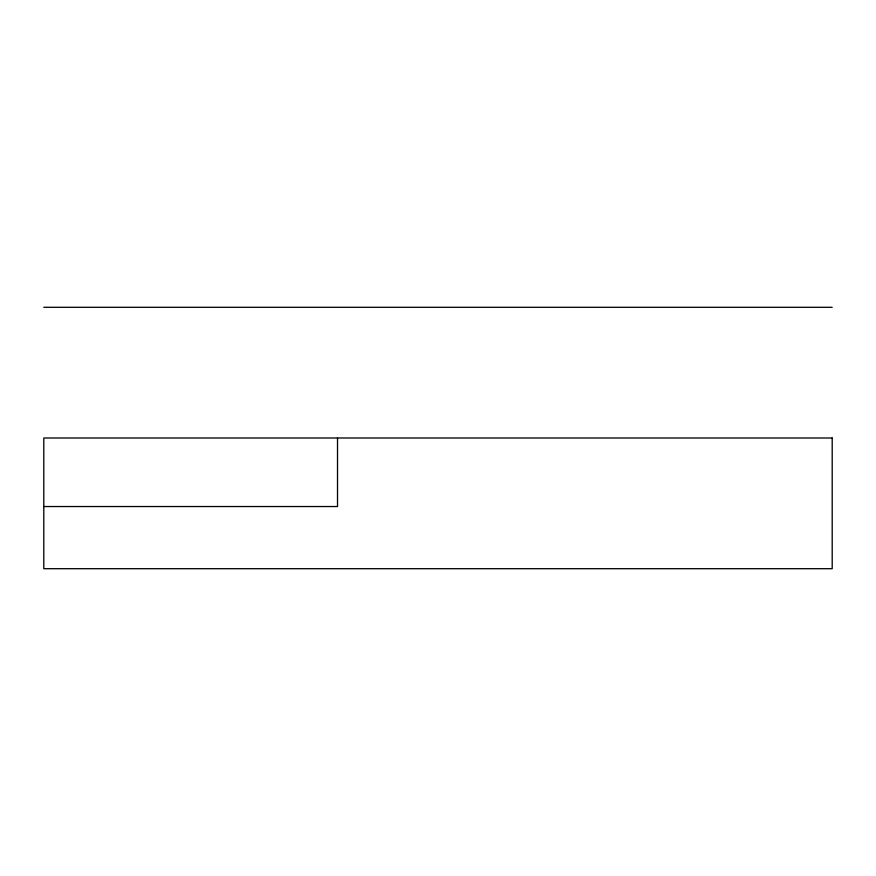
<?xml version="1.0" encoding="UTF-8"?>
<svg xmlns="http://www.w3.org/2000/svg" width="876" height="876" viewBox="0 0 876 876"><rect width="100%" height="100%" fill="white"/><g stroke="black" fill="none" stroke-linecap="round" stroke-linejoin="round"><path stroke-width="1.31" d="M43.8 307.301L832.2 307.301M43.8 506.536L337.523 506.536L337.523 438M832.2 438L43.8 438L43.8 568.699L832.2 568.699L832.2 438"/></g></svg>
